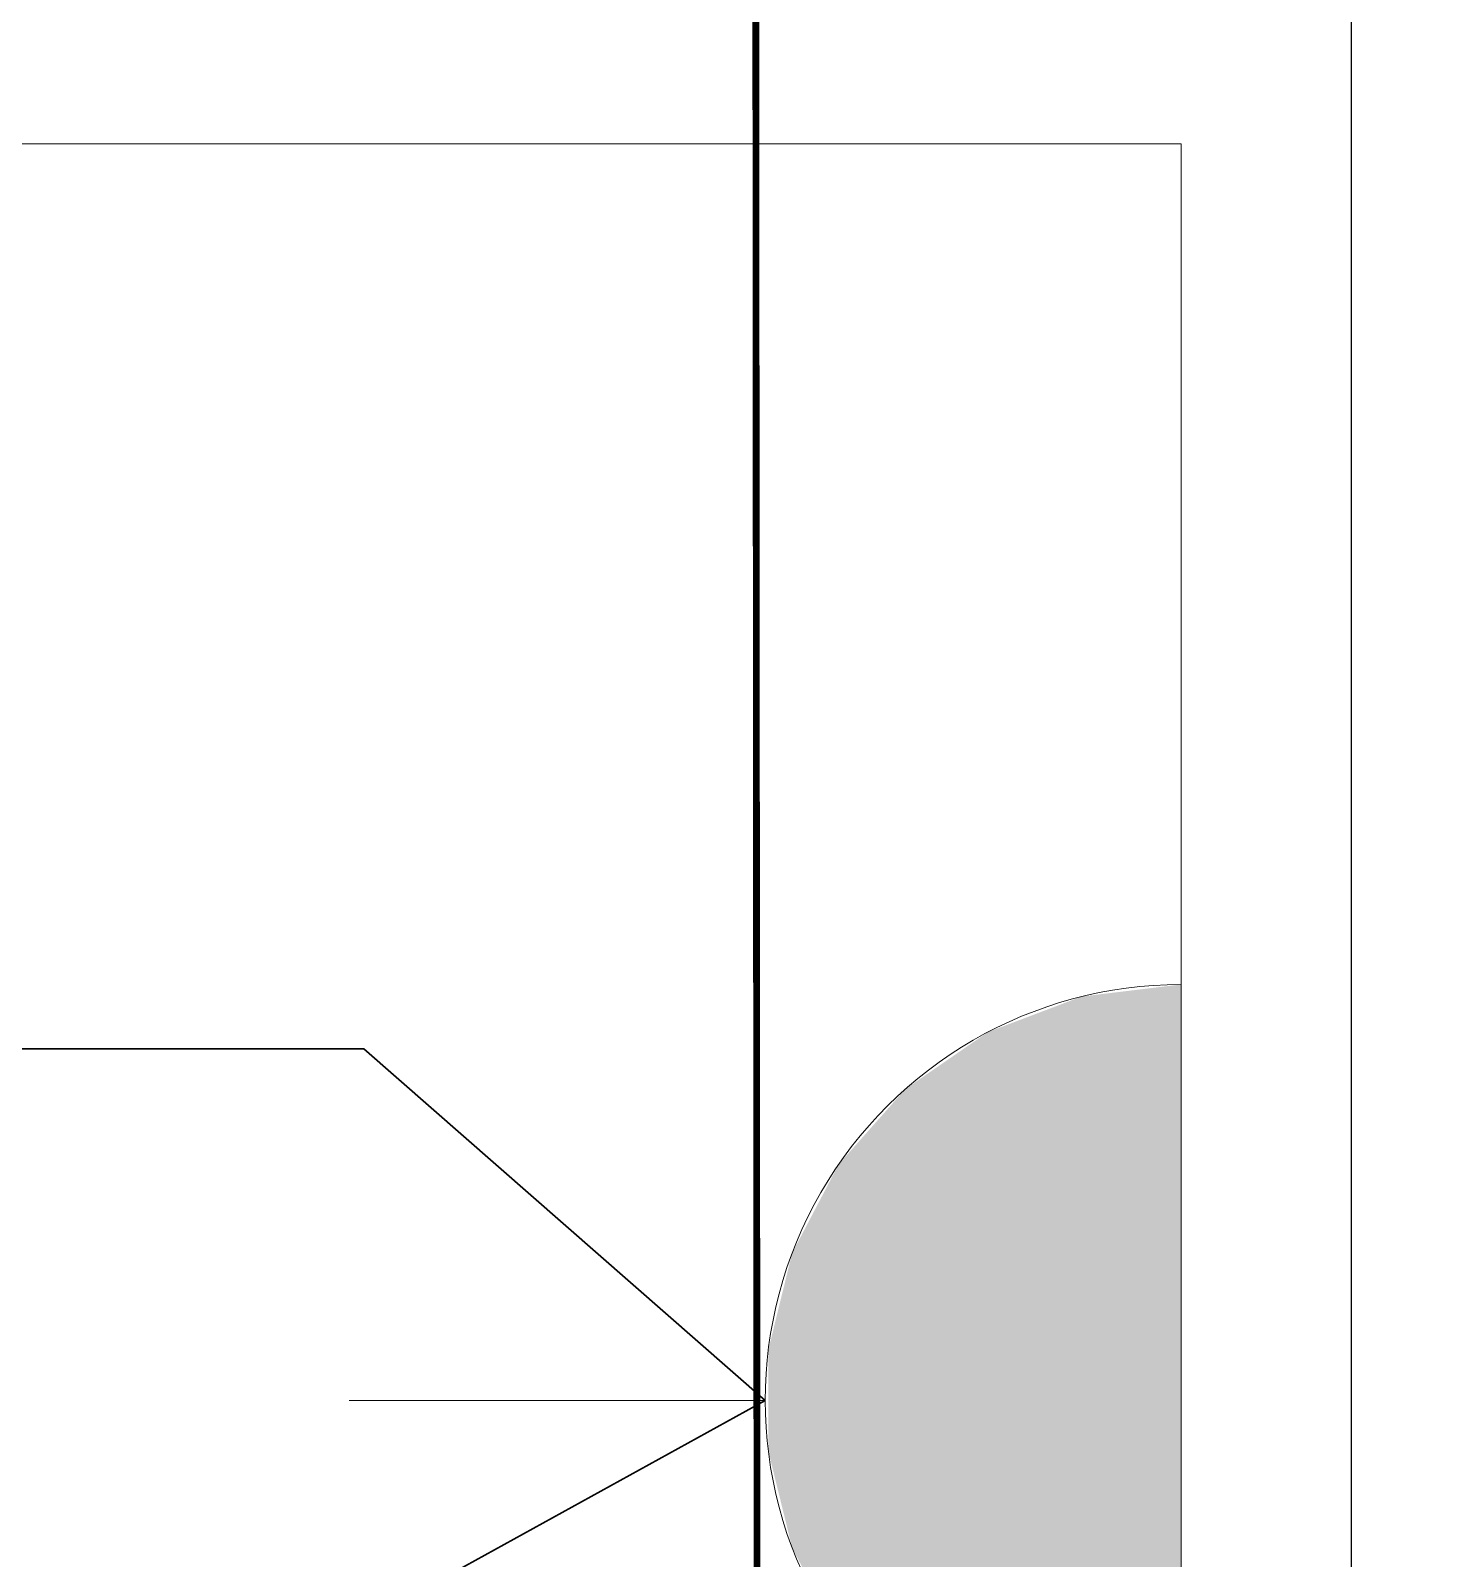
# Model space of a CAD drawing. Header units: metres. Extents: x 75097 to 220762, y -1557923 to -1361206.
# Drawn here: x 194731 to 195351, y -1459511 to -1458838 of the extents above; entities that cross this region are included whole.
import ezdxf

# ---------------------------------------------------------------- set-up
doc = ezdxf.new("R2010")
doc.units = ezdxf.units.M
doc.layers.get('0').update_dxf_attribs({"lineweight": 0})
doc.layers.add('A-100 - Copy$0$axes', color=8, linetype='Continuous')
doc.layers.add('A-100 - Copy$0$Walls', color=8, linetype='Continuous', lineweight=0)
doc.layers.add('E-LG', color=245, linetype='Continuous', lineweight=30)
doc.layers.add('E-POWR', color=7, linetype='Continuous', lineweight=9, true_color=0x4e7e3e)

# ---------------------------------------------------------------- blocks, each defined once
blk = doc.blocks.new('GI-041_dwg_UPS-E-SKT1-3902843-GI-041')
at = {"layer": 'E-POWR'}
blk.add_hatch(color=256, dxfattribs=at).paths.add_polyline_path([(-0.19872, -0.00047), (0.19872, -0.00047), (0.19295, 0.04709), (0.17596, 0.09188), (0.14875, 0.13131), (0.11289, 0.16308), (0.07047, 0.18534), (0.02395, 0.19681), (-0.02395, 0.19681), (-0.07047, 0.18534), (-0.11289, 0.16308), (-0.14875, 0.13131), (-0.17596, 0.09188), (-0.19295, 0.04709)], flags=0)
for p, q in [((0, 0.19825), (0, 0.397)), ((-0.19872, -0.00047), (0.19872, -0.00047)), ((-0.14732, -0.00047), (0.14732, -0.00047))]:
    blk.add_line(p, q, dxfattribs=at)
blk.add_arc((0, -0.00047), 0.19872, 360, 180, dxfattribs=at)
blk = doc.blocks.new('A-100 - Copy')
at = {"layer": 'A-100 - Copy$0$axes'}
blk.add_line((195313.28, -1477297.37, 0), (195313.28, -1451192.69, 0), dxfattribs=at)
blk.add_line((195313.28, -1477297.37, 0), (195313.28, -1451192.69, 0), dxfattribs=at)
at = {"layer": 'A-100 - Copy$0$Walls'}
for p, q in [((191988.28, -1458887.69, 0), (195238.28, -1458887.69, 0)), ((195238.28, -1458887.69, 0), (195238.28, -1462272.69, 0))]:
    blk.add_line(p, q, dxfattribs=at)

msp = doc.modelspace()

# ---------------------------------------------------------------- linework, layer by layer
at = {"layer": 'E-LG', "color": 1, "elevation": 0}
msp.add_lwpolyline([(192171.7, -1455445.89), (192171.7, -1459286.66), (194877.91, -1459286.66), (195054.85, -1459441.69), (194872.04, -1459542.44), (194872.04, -1468564.9), (190871.79, -1468564.9), (190781.27, -1468709.57), (190749.32, -1468550.09), (183890.75, -1468550.09), (183890.75, -1464705.62), (183797.55, -1464208.91), (183700.85, -1464453.37), (181239.79, -1464453.37), (181208.76, -1464214.39)], dxfattribs=at)
at = {"layer": 'E-POWR', "const_width": 3}
msp.add_lwpolyline([(192805.31, -1455424.23), (193230.9, -1455422.3), (195048.12, -1455422.3), (195051.45, -1459781.77), (195053.67, -1460191.55), (195053.67, -1462171.39), (197662.7, -1462171.39), (197662.7, -1462690.6), (197181.18, -1462690.6)], dxfattribs=at)

# ---------------------------------------------------------------- block references
at = {"xscale": 923.0399999999992, "yscale": 923.0399999999992, "zscale": 923.0399999999992, "rotation": 90.00602337327642}
msp.add_blockref('GI-041_dwg_UPS-E-SKT1-3902843-GI-041', (195237.84, -1459441.68, 0), dxfattribs=at)

# ---------------------------------------------------------------- next in the draw order: block references
msp.add_blockref('A-100 - Copy', (0, 0))

doc.saveas('drawing.dxf')
